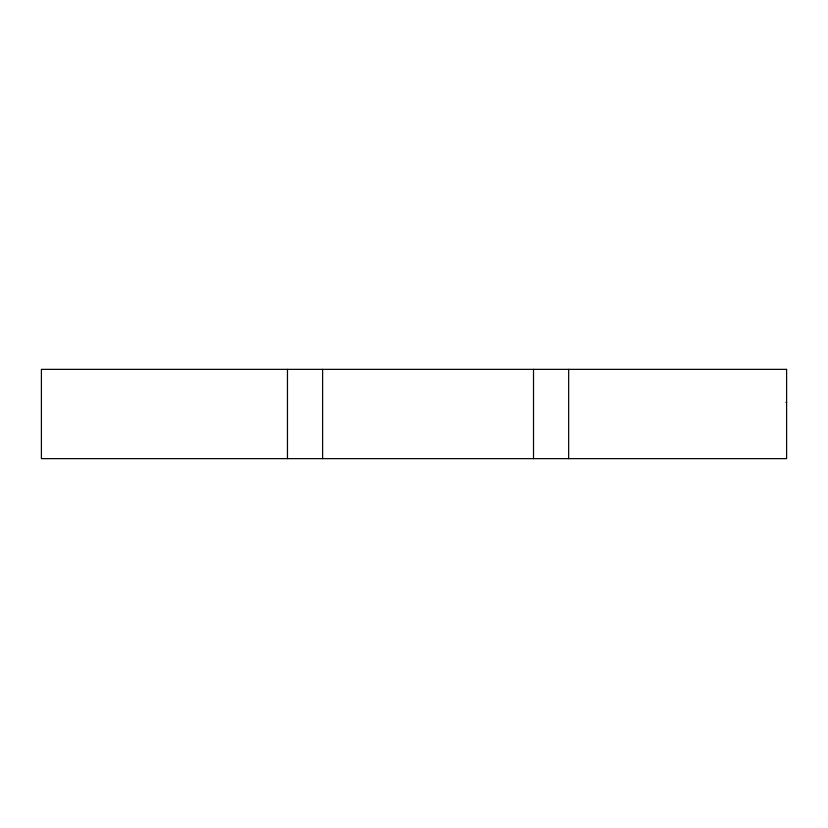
<?xml version="1.0" encoding="UTF-8"?>
<svg xmlns="http://www.w3.org/2000/svg" width="828" height="828" viewBox="0 0 828 828"><rect width="100%" height="100%" fill="white"/><g stroke="black" fill="none" stroke-linecap="round" stroke-linejoin="round"><path stroke-width="1.24" d="M786 402.398L786.6 402.398M568.66 369.36L568.66 458.64M533.511 369.36L533.511 458.64M322.609 369.36L322.609 458.64M287.461 369.36L287.461 458.64M786.6 369.36L41.4 369.36L41.4 458.64L786.6 458.64L786.6 369.36"/></g></svg>
